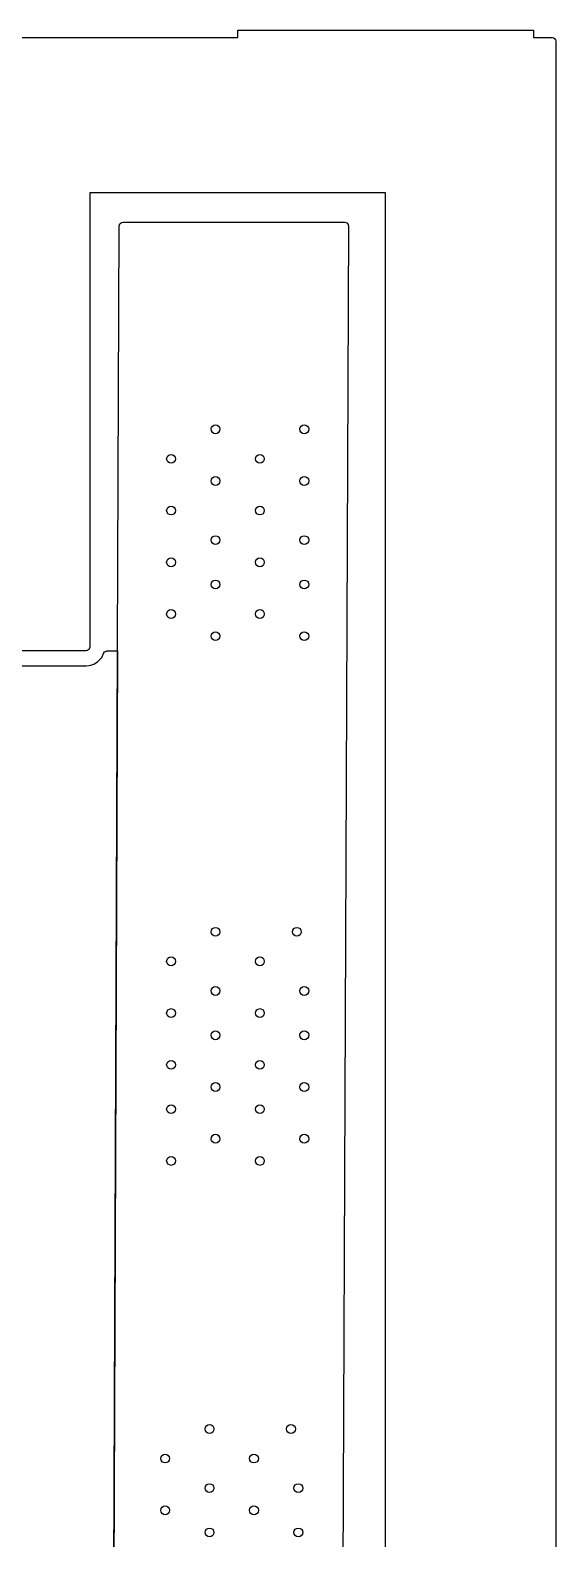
# Model space of a CAD drawing. Extents: x 180 to 322, y -217 to -139.
# Drawn here: x 301.5 to 319.2, y -190.5 to -139.5 of the extents above; entities that cross this region are included whole.
import ezdxf

# ---------------------------------------------------------------- set-up
doc = ezdxf.new("R2010")
doc.units = 0
doc.layers.add('BLACK', color=7, linetype='CONTINUOUS')

msp = doc.modelspace()

# ---------------------------------------------------------------- linework, layer by layer
at = {"layer": 'BLACK', "linetype": 'CONTINUOUS'}
for p, q in [((298.5, -139.7505), (308.5, -139.7505)), ((308.5, -139.7505), (308.5, -139.5)), ((308.5, -139.5), (318.5, -139.5)), ((318.5, -139.5), (318.5, -139.7505)), ((318.5, -139.7505), (319.126, -139.7505)), ((319.126, -139.7505), (319.193039, -139.770185)), ((319.193039, -139.770185), (319.238794, -139.822989)), ((319.238794, -139.822989), (319.25, -139.8745)), ((319.25, -139.8745), (319.25, -145)), ((304.75, -145), (303.5, -145)), ((303.5, -145), (303.5, -160.376)), ((313.5, -145), (304.75, -145)), ((313.5, -201.126), (313.5, -145)), ((319.25, -145), (319.25, -201.126)), ((304.250994, -208.7495), (304.49951, -146.123508)), ((304.49951, -146.123508), (304.51946, -146.056547)), ((304.51946, -146.056547), (304.572446, -146.011002)), ((304.572446, -146.011002), (304.623509, -146)), ((304.623509, -146), (312.125452, -146)), ((312.249451, -146.124546), (312, -202.75)), ((312.125452, -146), (312.192491, -146.019685)), ((312.192491, -146.019685), (312.238246, -146.072489)), ((312.238246, -146.072489), (312.249451, -146.124546)), ((303.376, -160.5), (298.5, -160.5)), ((303.427511, -160.488794), (303.376, -160.5)), ((303.480315, -160.443039), (303.427511, -160.488794)), ((303.5, -160.376), (303.480315, -160.443039)), ((303.811347, -160.82507), (303.905567, -160.716336)), ((303.905567, -160.716336), (303.965338, -160.585459)), ((303.965338, -160.585459), (303.965339, -160.585457)), ((303.965339, -160.585457), (303.966884, -160.581315)), ((303.966884, -160.581315), (303.968803, -160.58203)), ((303.968803, -160.58203), (304.00204, -160.530298)), ((304.00204, -160.530298), (304.065592, -160.501265)), ((304.065592, -160.501265), (304.083256, -160.5)), ((304.083256, -160.5), (304.44246, -160.5)), ((304.44246, -160.5), (304.329365, -189)), ((300.940464, -161.0055), (303.37599, -161.0055)), ((303.37599, -161.0055), (303.376, -161.0055)), ((303.376, -161.0055), (303.483456, -160.993947)), ((303.483456, -160.993947), (303.534967, -160.982741)), ((303.534967, -160.982741), (303.569197, -160.971347)), ((303.569197, -160.971347), (303.637497, -160.948616)), ((303.637497, -160.948616), (303.637501, -160.948613)), ((303.637501, -160.948613), (303.637504, -160.948613)), ((303.637504, -160.948613), (303.758543, -160.870825)), ((303.758543, -160.870825), (303.811347, -160.82507)), ((304.329365, -189), (304.250994, -208.7495))]:
    msp.add_line(p, q, dxfattribs=at)
at = {"layer": 'BLACK'}
for centre in [(307.75, -153), (310.75, -153), (306.25, -154), (309.25, -154), (307.75, -154.75), (310.75, -154.75), (306.25, -155.75), (309.25, -155.75), (307.75, -156.75), (310.75, -156.75), (306.25, -157.5), (309.25, -157.5), (307.75, -158.25), (310.75, -158.25), (306.25, -159.25), (309.25, -159.25), (307.75, -160), (310.75, -160), (307.75, -170), (310.5, -170), (306.25, -171), (309.25, -171), (307.75, -172), (310.75, -172), (306.25, -172.75), (309.25, -172.75), (307.75, -173.5), (310.75, -173.5), (306.25, -174.5), (309.25, -174.5), (307.75, -175.25), (310.75, -175.25), (306.25, -176), (309.25, -176), (307.75, -177), (310.75, -177), (306.25, -177.75), (309.25, -177.75), (307.549, -186.8185), (310.299, -186.8185), (306.049, -187.8185), (309.049, -187.8185), (307.549, -188.8185), (310.549, -188.8185), (306.049, -189.5685), (309.049, -189.5685), (307.549, -190.3185), (310.549, -190.3185)]:
    msp.add_circle(centre, 0.15, dxfattribs=at)

doc.saveas('drawing.dxf')
